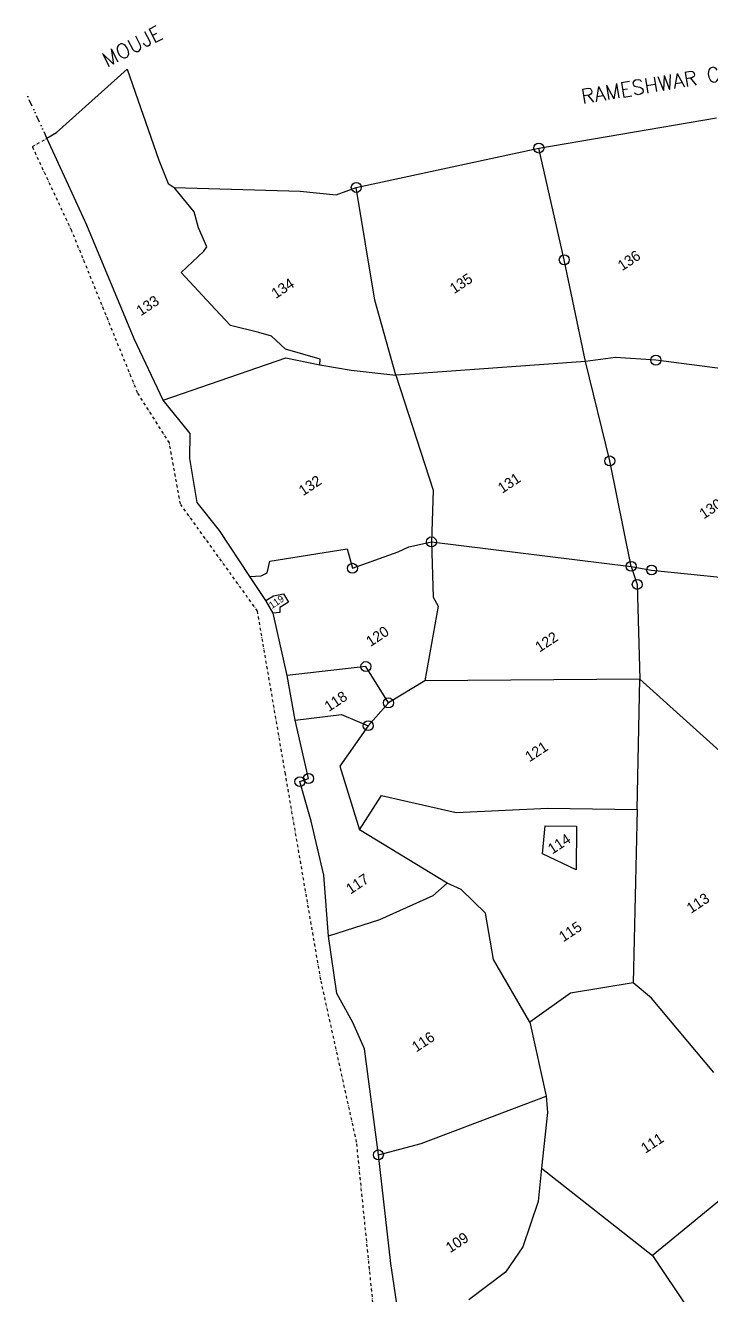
# Model space of a CAD drawing. Header units: metres. Extents: x 321058 to 325379, y 1822357 to 1826807.
# Drawn here: x 321145 to 322385, y 1824513 to 1826807 of the extents above; entities that cross this region are included whole.
import ezdxf

# ---------------------------------------------------------------- set-up
doc = ezdxf.new("R2010")
doc.units = ezdxf.units.M
doc.linetypes.add('DASHDOT', pattern=[1, 0.5, -0.25, 0, -0.25])
doc.linetypes.add('DIVIDE', pattern=[31.75, 12.7, -6.35, 0, -6.35, 0, -6.35])
for name, color, linetype in [('POLY_PARCEL', 6, 'Continuous'), ('POLY_WATER', 4, 'Continuous'), ('TEXT_MAPOUT', 7, 'Continuous'), ('TEXT_PARCEL', 7, 'Continuous'), ('V_BOUND_LINE', 7, 'Continuous'), ('V_BOUND_STREAM_LINE', 7, 'DASHDOT'), ('V_DIVIDE_LINE', 7, 'DIVIDE')]:
    doc.layers.add(name, color=color, linetype=linetype)
doc.styles.get("Standard").update_dxf_attribs({"font": 'simplex.shx'})
doc.styles.add('TEXT _PARCEL', font='', dxfattribs={"height": 0.25})
doc.styles.get('TEXT _PARCEL').set_extended_font_data('Kruti Dev 050')

msp = doc.modelspace()

# ---------------------------------------------------------------- linework, layer by layer
for centre in [(322072.3, 1826585.2), (321742.5, 1826514), (322118.3, 1826383.3), (322283.8, 1826202.1), (322200.6, 1826020.1), (321878.3, 1825874), (322239.2, 1825829.8), (321735.6, 1825826.3), (322276.1, 1825823.2), (322250.2, 1825797.2), (321759.8, 1825648.9), (321800.7, 1825583.2), (321764.1, 1825542.1), (321640.6, 1825441), (321656.2, 1825446.7), (321782.4, 1824767)]:
    msp.add_circle(centre, 8.99)
at = {"layer": 'POLY_PARCEL'}
for p, q in [((322118.3, 1826383.3), (322072.3, 1826585.2)), ((321449.8, 1826470.1), (321413.2, 1826513.7)), ((321776.3, 1826310.5), (321742.5, 1826514)), ((321457.6, 1826441.3), (321449.8, 1826470.1)), ((321472.3, 1826407), (321457.6, 1826441.3)), ((321457.6, 1826441.3), (321457.6, 1826441.3)), ((321425.8, 1826360.6), (321466.9, 1826398.8)), ((321466.9, 1826398.8), (321472.3, 1826407)), ((322156.9, 1826199.6), (322118.3, 1826383.3)), ((321487.6, 1826294.4), (321425.8, 1826360.6)), ((321425.8, 1826360.6), (321425.8, 1826360.6)), ((321814.1, 1826175.1), (321776.3, 1826310.5)), ((321515.2, 1826264.7), (321487.6, 1826294.4)), ((321566.5, 1826252.2), (321515.2, 1826264.7)), ((321589.1, 1826245.6), (321566.5, 1826252.2)), ((321614.5, 1826222.2), (321589.1, 1826245.6)), ((321393.4, 1826129.9), (321615.2, 1826206.4)), ((321677.5, 1826204.1), (321614.5, 1826222.2)), ((321615.2, 1826206.4), (321676.5, 1826193.9)), ((321676.5, 1826193.9), (321677.5, 1826204.1)), ((322211, 1826206.9), (322156.9, 1826199.6)), ((322283.8, 1826202.1), (322211, 1826206.9)), ((321676.5, 1826193.9), (321733.3, 1826184.1)), ((321733.3, 1826184.1), (321814.1, 1826175.1)), ((322156.9, 1826199.6), (321814.1, 1826175.1)), ((322200.6, 1826020.1), (322156.9, 1826199.6)), ((322408.8, 1826186), (322283.8, 1826202.1)), ((321814.1, 1826175.1), (321881.5, 1825967.4)), ((322239.2, 1825829.8), (322200.6, 1826020.1)), ((321881.5, 1825967.4), (321878.3, 1825874)), ((321586.3, 1825839.2), (321726.1, 1825861.3)), ((321726.1, 1825861.3), (321735.6, 1825826.3)), ((321818.4, 1825856), (321837.5, 1825864.8)), ((321837.5, 1825864.8), (321878.3, 1825874)), ((321878.3, 1825874), (321881.4, 1825774.2)), ((321878.3, 1825874), (322239.2, 1825829.8)), ((321581.5, 1825817.9), (321586.3, 1825839.2)), ((321735.6, 1825826.3), (321818.4, 1825856)), ((321570.8, 1825812.4), (321581.5, 1825817.9)), ((322239.2, 1825829.8), (322250.2, 1825797.2)), ((322239.2, 1825829.8), (322276.1, 1825823.2)), ((322276.1, 1825823.2), (322496, 1825800.7)), ((321550.4, 1825811.3), (321570.8, 1825812.4)), ((322250.2, 1825797.2), (322254.8, 1825626)), ((321579.2, 1825768.4), (321592.9, 1825776.6)), ((321592.9, 1825776.6), (321610.9, 1825780.2)), ((321610.9, 1825780.2), (321620, 1825765.1)), ((321881.4, 1825774.2), (321890.7, 1825757.8)), ((321604.4, 1825746.6), (321592.2, 1825745.2)), ((321620, 1825765.1), (321604.4, 1825755.6)), ((321604.4, 1825755.6), (321604.4, 1825746.6)), ((321890.7, 1825757.8), (321866.3, 1825623.3)), ((321759.8, 1825648.9), (321617.9, 1825632.9)), ((321800.7, 1825583.2), (321759.8, 1825648.9)), ((321866.3, 1825623.3), (321800.7, 1825583.2)), ((322254.8, 1825626), (321866.3, 1825623.3)), ((322250.2, 1825390.8), (322254.8, 1825626)), ((322254.8, 1825626), (322512.9, 1825393.5)), ((321631.8, 1825552), (321715.7, 1825562.4)), ((321715.7, 1825562.4), (321764.1, 1825542.1)), ((321764.1, 1825542.1), (321800.7, 1825583.2)), ((321764.1, 1825542.1), (321712.5, 1825469)), ((321712.5, 1825469), (321748.6, 1825353.8)), ((321748.6, 1825353.8), (321788.1, 1825415.7)), ((321788.1, 1825415.7), (321922.8, 1825385.6)), ((321922.8, 1825385.6), (322088.6, 1825393.3)), ((321922.8, 1825385.6), (321922.8, 1825385.6)), ((322088.6, 1825393.3), (322250.2, 1825390.8)), ((322250.2, 1825390.8), (322242.9, 1825077.5)), ((322078.9, 1825310.9), (322083.6, 1825361.5)), ((322083.6, 1825361.5), (322140.3, 1825360.8)), ((322140.3, 1825360.8), (322139.6, 1825281.7)), ((321906.5, 1825257.8), (321748.6, 1825353.8)), ((322139.6, 1825281.7), (322078.9, 1825310.9)), ((321906.5, 1825257.8), (321880.9, 1825234.6)), ((321932.3, 1825246), (321906.5, 1825257.8)), ((321906.5, 1825257.8), (321906.5, 1825257.8)), ((321975.9, 1825203.4), (321932.3, 1825246)), ((321880.9, 1825234.6), (321784.6, 1825191.4)), ((321990.6, 1825119.6), (321975.9, 1825203.4)), ((321784.6, 1825191.4), (321692, 1825161.7)), ((322055.8, 1825006.4), (321990.6, 1825119.6)), ((322129.6, 1825058.9), (322055.8, 1825006.4)), ((322242.9, 1825077.5), (322129.6, 1825058.9)), ((322275.9, 1825049.9), (322242.9, 1825077.5)), ((322388.7, 1824915.5), (322275.9, 1825049.9)), ((322055.8, 1825006.4), (322085.4, 1824873)), ((321859.8, 1824787.3), (322085.4, 1824873)), ((322085.4, 1824873), (322088.1, 1824843.5)), ((322088.1, 1824843.5), (322077.4, 1824742.9)), ((321782.4, 1824767), (321859.8, 1824787.3)), ((322501, 1824768.4), (322277.9, 1824585.5)), ((322077.4, 1824742.9), (322071, 1824683.1)), ((322077.4, 1824742.9), (322277.9, 1824585.5)), ((322071, 1824683.1), (322043.6, 1824601.2)), ((322043.6, 1824601.2), (322012.2, 1824555.2)), ((322277.9, 1824585.5), (322343.2, 1824487.5)), ((322012.2, 1824555.2), (321945.9, 1824505))]:
    msp.add_line(p, q, dxfattribs=at)
at = {"layer": 'POLY_WATER'}
for p, q in [((321222.3, 1826518.2), (321183.6, 1826602.8)), ((321255.5, 1826446.1), (321222.3, 1826518.2)), ((321341.4, 1826240.8), (321255.5, 1826446.1)), ((321393.4, 1826129.9), (321341.4, 1826240.8)), ((321442.1, 1826069.7), (321393.4, 1826129.9)), ((321441.7, 1826024.6), (321442.1, 1826069.7)), ((321455.1, 1825944.8), (321441.7, 1826024.6)), ((321495.4, 1825894.7), (321455.1, 1825944.8)), ((321550.4, 1825811.3), (321495.4, 1825894.7)), ((321579.2, 1825768.4), (321550.4, 1825811.3)), ((321592.2, 1825745.2), (321579.2, 1825768.4)), ((321617.9, 1825632.9), (321592.2, 1825745.2)), ((321631.8, 1825552), (321617.9, 1825632.9)), ((321656.2, 1825446.7), (321631.8, 1825552)), ((321640.6, 1825441), (321656.2, 1825446.7)), ((321660.7, 1825369.8), (321640.6, 1825441)), ((321684.1, 1825272.2), (321660.7, 1825369.8)), ((321692, 1825161.7), (321684.1, 1825272.2)), ((321707.1, 1825058.3), (321692, 1825161.7)), ((321736.1, 1825005.8), (321707.1, 1825058.3)), ((321757.6, 1824958.4), (321736.1, 1825005.8)), ((321782.4, 1824767), (321757.6, 1824958.4)), ((321805.1, 1824571), (321782.4, 1824767)), ((321838.9, 1824343.5), (321805.1, 1824571))]:
    msp.add_line(p, q, dxfattribs=at)
at = {"layer": 'V_BOUND_LINE'}
for p, q in [((321200.6, 1826613.5), (321328.5, 1826727.4)), ((321328.5, 1826727.4), (321385.8, 1826563.2)), ((322072.3, 1826585.2), (322393.3, 1826639.8)), ((321183.6, 1826602.8), (321200.6, 1826613.5)), ((321742.5, 1826514), (322072.3, 1826585.2)), ((321385.8, 1826563.2), (321402.5, 1826521.4)), ((321402.5, 1826521.4), (321413.2, 1826513.7)), ((321413.2, 1826513.7), (321641.3, 1826507.6)), ((321641.3, 1826507.6), (321706.1, 1826500.9)), ((321706.1, 1826500.9), (321742.5, 1826514))]:
    msp.add_line(p, q, dxfattribs=at)
at = {"layer": 'V_BOUND_STREAM_LINE', "ltscale": 10}
for p, q in [((321157.2, 1826587.8), (321183.6, 1826602.8)), ((321228.4, 1826435.7), (321157.2, 1826587.8)), ((321347.4, 1826143.3), (321228.4, 1826435.7)), ((321404.7, 1826052.7), (321347.4, 1826143.3)), ((321424.6, 1825942.6), (321404.7, 1826052.7)), ((321563.9, 1825749.2), (321424.6, 1825942.6)), ((321614.4, 1825455.3), (321563.9, 1825749.2)), ((321678.3, 1825083.8), (321614.4, 1825455.3)), ((321743.1, 1824790), (321678.3, 1825083.8)), ((321787.9, 1824349.8), (321743.1, 1824790))]:
    msp.add_line(p, q, dxfattribs=at)
at = {"layer": 'V_DIVIDE_LINE'}
msp.add_line((321183.6, 1826602.8), (321144.6, 1826687.5), dxfattribs=at)

# ---------------------------------------------------------------- texts
at = {"layer": 'TEXT_MAPOUT'}
for s, height, rotation, p in [('MOUJE', 26.41, 27.3813, (321291.8, 1826730.6)), ('RAMESHWAR CHI SHIV', 26.408, 9.4456, (322151.1, 1826664.8))]:
    msp.add_text(s, height=height, rotation=rotation, dxfattribs=at).set_placement(p)
at = {"layer": 'TEXT_PARCEL', "style": 'TEXT _PARCEL'}
for s, height, p in [('136', 19.01, (322222.8, 1826362.6)), ('134', 19.01, (321597, 1826312.4)), ('135', 19.01, (321919.3, 1826321.2)), ('133', 19.01, (321353, 1826281.1)), ('131', 19.01, (322006.1, 1825960.7)), ('132', 19.01, (321646.4, 1825956.3)), ('130', 19.01, (322370.4, 1825914.4)), ('119', 12.68, (321589.8, 1825752.5)), ('120', 19.01, (321768.1, 1825684)), ('122', 19.01, (322073.7, 1825673.9)), ('118', 19.01, (321692.9, 1825566.6)), ('121', 19.01, (322055.5, 1825475.8)), ('114', 19.01, (322096.6, 1825309.2)), ('117', 19.01, (321731.9, 1825236.9)), ('113', 19.01, (322347.3, 1825202.2)), ('115', 19.01, (322116.6, 1825150.7)), ('116', 19.01, (321850.8, 1824951.7)), ('111', 19.01, (322264.8, 1824768.9)), ('109', 19.01, (321912.1, 1824589.3))]:
    msp.add_text(s, height=height, rotation=33.3834, dxfattribs=at).set_placement(p)

doc.saveas('drawing.dxf')
